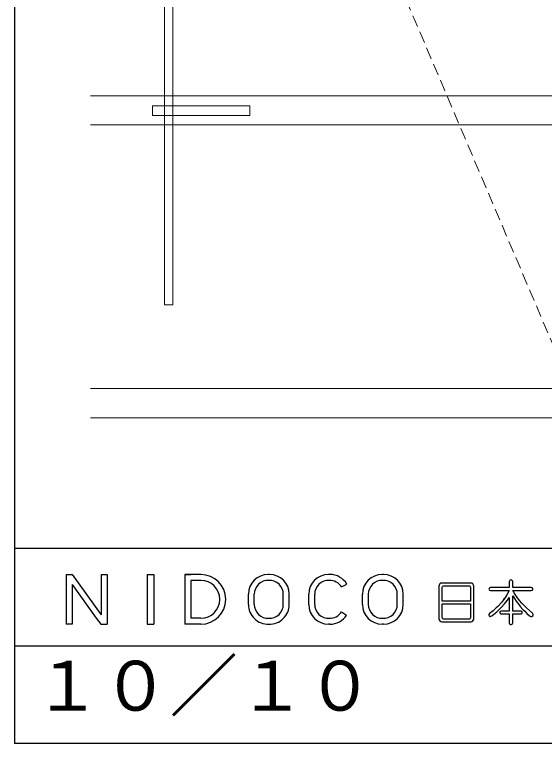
# Model space of a CAD drawing. Units: millimetres, scale not verified. Extents: x -6189 to 5985, y -4251 to 4224.
# Drawn here: x -6189 to -4556, y -4251 to -2005 of the extents above; entities that cross this region are included whole.
import ezdxf
from ezdxf.enums import TextEntityAlignment as Align

# ---------------------------------------------------------------- set-up
doc = ezdxf.new("R2010")
doc.units = ezdxf.units.MM
doc.header["$LTSCALE"] = 30
doc.linetypes.add('DASHED1', pattern=[1.8, 1.2, -0.6])
doc.layers.add('0-0_枠線', color=7, linetype='Continuous')
for name, color, linetype, lineweight in [('2-3_配線', 7, 'DASHED1', 18), ('2-4', 7, 'Continuous', 18), ('7-0_ジャムアングル', 7, 'Continuous', 18), ('7-2_水平レ__ル', 7, 'Continuous', 18), ('A-2', 7, 'Continuous', 18)]:
    doc.layers.add(name, color=color, linetype=linetype, lineweight=lineweight)
doc.styles.add('ＭＳ ゴシック', font='')
doc.styles.get('ＭＳ ゴシック').set_extended_font_data('MS Gothic')

msp = doc.modelspace()

# ---------------------------------------------------------------- linework, layer by layer
at = {"layer": '0-0_枠線', "color": 6}
for p, q in [((-6189.44, 4224.29), (-6189.44, -4250.94)), ((-6189.44, -3648.92), (5985.04, -3648.92)), ((-6189.44, -3949.93), (-1092.88, -3949.93)), ((5985.04, -4250.94), (-6189.44, -4250.94))]:
    msp.add_line(p, q, dxfattribs=at)
at = {"layer": '0-0_枠線'}
for p, q in [((-6030.47, -3730.33), (-6030.47, -3883.53)), ((-5922.61, -3730.33), (-5904.31, -3730.33)), ((-5922.61, -3730.33), (-5922.61, -3854.23)), ((-5904.31, -3730.33), (-5904.31, -3883.53)), ((-5664.68, -3730.33), (-5646.38, -3730.33)), ((-5664.68, -3730.33), (-5664.68, -3883.53)), ((-5614.75, -3730.33), (-5664.68, -3730.33)), ((-5614.75, -3748.63), (-5646.38, -3748.63)), ((-5646.38, -3748.63), (-5646.38, -3865.23)), ((-5403.59, -3730.33), (-5407.78, -3730.33)), ((-5217.35, -3730.33), (-5221.54, -3730.33)), ((-5052.14, -3730.33), (-5056.33, -3730.33)), ((-6012.18, -3761.56), (-5937.44, -3864.95)), ((-5181.17, -3768.65), (-5165.12, -3759.83)), ((-5468.76, -3822.54), (-5468.76, -3791.31)), ((-5450.47, -3822.54), (-5450.47, -3791.31)), ((-5360.9, -3822.54), (-5360.9, -3791.31)), ((-5342.6, -3822.54), (-5342.6, -3791.31)), ((-5282.52, -3822.54), (-5282.52, -3791.31)), ((-5264.23, -3822.54), (-5264.23, -3791.31)), ((-5117.31, -3822.54), (-5117.31, -3791.31)), ((-5099.02, -3791.31), (-5099.02, -3824.63)), ((-5009.45, -3822.54), (-5009.45, -3791.31)), ((-4991.16, -3822.54), (-4991.16, -3791.31)), ((-5181.17, -3845.2), (-5165.98, -3855.41)), ((-6012.89, -3883.53), (-6012.18, -3882.81)), ((-5905.09, -3883.53), (-5904.31, -3882.75)), ((-5646.38, -3883.53), (-5664.68, -3883.53)), ((-5614.75, -3883.53), (-5664.68, -3883.53)), ((-5614.75, -3865.23), (-5646.38, -3865.23)), ((-5217.35, -3883.53), (-5221.54, -3883.53)), ((-5052.14, -3883.53), (-5056.33, -3883.53))]:
    msp.add_line(p, q, dxfattribs=at)
for points in [[(-6030.47, -3730.33), (-6012.18, -3730.33), (-5922.61, -3854.23)], [(-5781.16, -3730.33), (-5781.16, -3883.53), (-5759.81, -3883.53)], [(-5781.16, -3730.33), (-5759.81, -3730.33), (-5759.81, -3883.53)], [(-4597.85, -3859.43), (-4596.65, -3859.58), (-4594.27, -3859.28), (-4592.18, -3857.94), (-4590.84, -3854.81), (-4590.84, -3853.77), (-4591.44, -3851.68), (-4592.78, -3849.6), (-4611.26, -3832.61), (-4616.48, -3827.54), (-4625.57, -3818.3), (-4632.72, -3810.25), (-4641.51, -3798.93), (-4644.2, -3795.05), (-4649.11, -3787.3), (-4653.58, -3779.25), (-4596.36, -3779.25), (-4593.38, -3778.66), (-4592.78, -3778.21), (-4591.89, -3776.87), (-4591.59, -3775.08), (-4592.18, -3772.55), (-4592.78, -3771.95), (-4594.27, -3771.21), (-4596.36, -3770.91), (-4653.58, -3770.91), (-4653.58, -3753.02), (-4654.33, -3749.45), (-4654.93, -3748.55), (-4656.57, -3747.51), (-4658.95, -3747.06), (-4662.23, -3747.96), (-4662.97, -3748.55), (-4664.02, -3750.49), (-4664.31, -3753.02)], [(-6012.18, -3761.56), (-6012.18, -3883.53), (-6030.47, -3883.53)], [(-4664.31, -3753.02), (-4664.31, -3770.91), (-4722.14, -3770.91), (-4724.97, -3771.5), (-4725.72, -3771.95), (-4726.61, -3773.29), (-4726.91, -3775.08), (-4726.16, -3777.61), (-4725.72, -3778.21), (-4724.23, -3778.95), (-4722.14, -3779.25), (-4664.31, -3779.25), (-4671.62, -3793.26), (-4674.45, -3797.88), (-4681.01, -3807.27), (-4678.77, -3804.14), (-4688.46, -3816.36), (-4687.57, -3815.32), (-4699.94, -3828.73), (-4704.55, -3833.2), (-4714.39, -3842), (-4725.12, -3850.79), (-4726.91, -3853.17), (-4727.21, -3854.07), (-4727.06, -3856), (-4726.31, -3857.94), (-4723.78, -3859.28), (-4722.88, -3859.43), (-4720.8, -3859.13), (-4718.56, -3857.94), (-4702.62, -3845.13), (-4697.7, -3840.51), (-4688.01, -3830.97), (-4688.9, -3831.86), (-4679.07, -3820.98), (-4675.94, -3817.11), (-4669.98, -3809.36), (-4664.31, -3801.31), (-4664.31, -3843.63), (-4688.76, -3843.63)], [(-4688.76, -3843.63), (-4691.59, -3844.23), (-4692.33, -3844.68), (-4693.23, -3846.02), (-4693.53, -3847.81), (-4692.78, -3850.34), (-4692.33, -3850.94), (-4690.84, -3851.68), (-4688.76, -3851.98), (-4664.31, -3851.98), (-4664.31, -3878.81), (-4663.57, -3882.38), (-4662.97, -3883.28), (-4661.33, -3884.47), (-4658.95, -3884.77), (-4655.67, -3883.87), (-4654.93, -3883.28), (-4653.88, -3881.49), (-4653.58, -3878.81), (-4653.58, -3851.98), (-4629.14, -3851.98), (-4626.16, -3851.38), (-4625.57, -3850.94), (-4624.67, -3849.6), (-4624.37, -3847.81), (-4624.97, -3845.27), (-4625.57, -3844.68), (-4627.06, -3843.93), (-4629.14, -3843.63), (-4653.58, -3843.63), (-4653.58, -3796.54), (-4643, -3812.64), (-4639.13, -3818), (-4630.63, -3828.43), (-4631.38, -3827.54), (-4621.1, -3838.87), (-4617.52, -3842.59), (-4609.77, -3850.04), (-4601.72, -3857.35), (-4597.85, -3859.43)], [(-5937.44, -3864.95), (-5924.01, -3883.53), (-5904.31, -3883.53)]]:
    msp.add_lwpolyline(points, dxfattribs=at)
for points in [[(-4783.14, -3756.6), (-4871.96, -3756.6), (-4875.39, -3757.35), (-4878.52, -3759.58), (-4880.75, -3762.71), (-4881.5, -3766.14), (-4881.5, -3866.88), (-4880.75, -3870.31), (-4878.52, -3873.44), (-4875.39, -3875.68), (-4871.96, -3876.42), (-4783.14, -3876.42), (-4779.71, -3875.68), (-4776.58, -3873.44), (-4774.35, -3870.31), (-4773.6, -3866.88), (-4773.6, -3766.14), (-4774.35, -3762.71), (-4776.58, -3759.58), (-4779.71, -3757.35)], [(-4866, -3764.95), (-4789.1, -3764.95), (-4786.12, -3765.69), (-4785.52, -3766.14), (-4784.63, -3767.63), (-4784.33, -3769.71), (-4784.33, -3812.04), (-4870.77, -3812.04), (-4870.77, -3769.71), (-4870.02, -3766.88), (-4869.58, -3766.14), (-4868.09, -3765.24)], [(-4870.77, -3863.31), (-4870.77, -3820.39), (-4784.33, -3820.39), (-4784.33, -3863.31), (-4784.93, -3866.29), (-4785.52, -3866.88), (-4787.01, -3867.78), (-4789.1, -3868.08), (-4866, -3868.08), (-4868.83, -3867.48), (-4869.58, -3866.88), (-4870.47, -3865.39)]]:
    msp.add_lwpolyline(points, close=True, dxfattribs=at)
for centre, radius, start, end in [((-5614.75, -3806.56), 76.23, 0, 90), ((-5614.75, -3806.56), 57.94, 0, 90), ((-5407.78, -3791.31), 60.98, 90, 180), ((-5407.78, -3791.31), 42.69, 87.1857, 180), ((-5403.59, -3791.31), 42.69, 0, 92.8143), ((-5403.59, -3791.31), 60.98, 0, 90), ((-5221.54, -3791.31), 60.98, 90, 180), ((-5221.54, -3791.31), 42.69, 87.1857, 180), ((-5217.35, -3791.31), 42.69, 32.06174, 92.8143), ((-5217.35, -3791.31), 60.98, 31.08235, 90), ((-5056.33, -3791.31), 60.98, 90, 180), ((-5056.33, -3791.31), 42.69, 87.1857, 180), ((-5052.14, -3791.31), 42.69, 0, 92.8143), ((-5052.14, -3791.31), 60.98, 0, 90), ((-5614.75, -3807.3), 76.23, 270, 0), ((-5614.75, -3807.3), 57.94, 270, 0), ((-5407.78, -3822.54), 60.98, 180, 271.96912), ((-5407.78, -3822.54), 42.69, 180, 272.8143), ((-5403.59, -3822.54), 60.98, 268.03088, 0), ((-5403.59, -3822.54), 42.69, 267.1857, 0), ((-5221.54, -3822.54), 60.98, 180, 270), ((-5221.54, -3822.54), 42.69, 180, 272.8143), ((-5056.33, -3822.54), 60.98, 180, 270), ((-5056.33, -3822.54), 42.69, 180, 272.8143), ((-5052.14, -3822.54), 42.69, 267.1857, 0), ((-5052.14, -3822.54), 60.98, 270, 0), ((-5217.35, -3822.54), 42.69, 267.1857, 327.93845), ((-5217.35, -3822.54), 60.98, 270, 327.38773)]:
    msp.add_arc(centre, radius, start, end, dxfattribs=at)
at = {"layer": '2-3_配線'}
msp.add_line((-4418.64, -3283.5), (-5790.34, -60.48), dxfattribs=at)
at = {"layer": '7-0_ジャムアングル'}
for p, q in [((-5955.26, -2254.65), (-2742.47, -2254.65)), ((-5955.26, -2344.65), (-2742.47, -2344.65)), ((-5726.77, -2899.65), (-5701.77, -2899.65)), ((-5955.26, -3157.51), (-2742.47, -3157.51)), ((-5955.26, -3247.51), (-2742.47, -3247.51))]:
    msp.add_line(p, q, dxfattribs=at)
at = {"layer": '7-2_水平レ__ル'}
for p, q in [((-5726.77, -174.86), (-5726.77, -2899.65)), ((-5701.77, -174.86), (-5701.77, -2899.65))]:
    msp.add_line(p, q, dxfattribs=at)
at = {"layer": 'A-2'}
msp.add_lwpolyline([(-5764.57, -2316.19), (-5464.57, -2316.19), (-5464.57, -2286.19), (-5764.57, -2286.19)], close=True, dxfattribs=at)

# ---------------------------------------------------------------- texts
at = {"layer": '2-4', "color": 2, "style": 'ＭＳ ゴシック'}
msp.add_text('１０／１０', height=154, dxfattribs=at).set_placement((-6131.53, -4196.3), align=Align.BOTTOM_LEFT)

doc.saveas('drawing.dxf')
